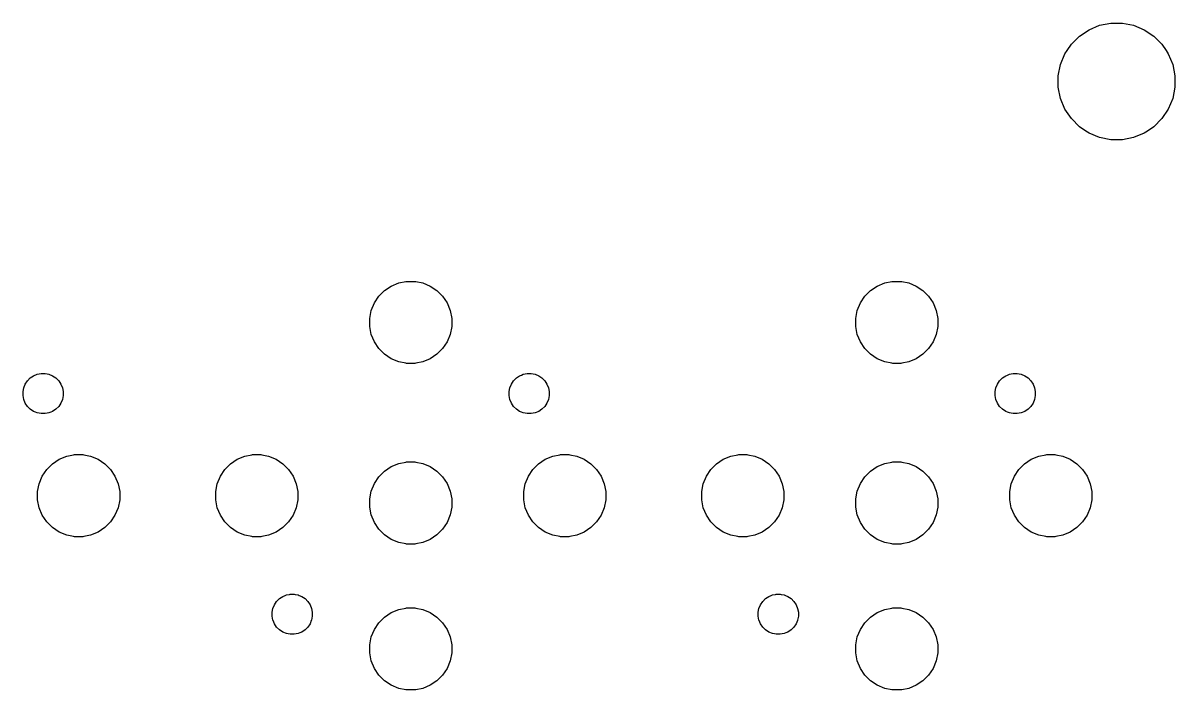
# Model space of a CAD drawing. Extents: x 0 to 140, y -76 to 0.
# Drawn here: x 76.5 to 139.7, y -36.5 to 0 of the extents above; entities that cross this region are included whole.
import ezdxf

# ---------------------------------------------------------------- set-up
doc = ezdxf.new("R2010")
doc.units = 0
doc.header["$MEASUREMENT"] = 0
doc.layers.add('BLACK', color=7, linetype='CONTINUOUS')

msp = doc.modelspace()

# ---------------------------------------------------------------- linework, layer by layer
at = {"layer": 'BLACK', "linetype": 'CONTINUOUS'}
for p, q in [((135.592, -0.09797), (136.21, 0.025)), ((136.21, 0.025), (136.84, 0.025)), ((136.84, 0.025), (137.458, -0.09797)), ((134.485, -0.6894), (135.009, -0.3392)), ((135.009, -0.3392), (135.592, -0.09797)), ((135.009, -0.3392), (135.009, -0.3392)), ((137.458, -0.09797), (138.041, -0.3392)), ((138.041, -0.3392), (138.041, -0.3392)), ((138.041, -0.3392), (138.565, -0.6894)), ((133.805, -1.48532), (134.039, -1.13512)), ((134.039, -1.13512), (134.485, -0.6894)), ((138.565, -0.6894), (139.011, -1.13512)), ((139.011, -1.13512), (139.245, -1.48532)), ((133.448, -2.2416), (133.689, -1.65923)), ((133.689, -1.65923), (133.805, -1.48532)), ((139.245, -1.48532), (139.361, -1.65923)), ((139.361, -1.65923), (139.602, -2.2416)), ((133.325, -2.85983), (133.448, -2.2416)), ((139.602, -2.2416), (139.725, -2.85983)), ((133.325, -3.49017), (133.325, -2.85983)), ((139.725, -2.85983), (139.725, -3.49017)), ((133.448, -4.1084), (133.325, -3.49017)), ((139.725, -3.49017), (139.602, -4.1084)), ((133.689, -4.69077), (133.448, -4.1084)), ((139.602, -4.1084), (139.361, -4.69077)), ((134.039, -5.21488), (133.689, -4.69077)), ((133.689, -4.69077), (133.689, -4.69077)), ((139.361, -4.69077), (139.011, -5.21488)), ((139.361, -4.69077), (139.361, -4.69077)), ((134.485, -5.6606), (134.039, -5.21488)), ((134.835, -5.8946), (134.485, -5.6606)), ((138.565, -5.6606), (138.215, -5.8946)), ((139.011, -5.21488), (138.565, -5.6606)), ((135.009, -6.0108), (134.835, -5.8946)), ((135.592, -6.25203), (135.009, -6.0108)), ((136.21, -6.375), (135.592, -6.25203)), ((137.458, -6.25203), (136.84, -6.375)), ((138.041, -6.0108), (137.458, -6.25203)), ((138.215, -5.8946), (138.041, -6.0108)), ((136.84, -6.375), (136.21, -6.375)), ((96.3551, -14.6415), (96.7238, -14.3952)), ((96.7238, -14.3952), (97.1334, -14.2255)), ((97.1334, -14.2255), (97.5141, -14.1498)), ((97.5141, -14.1498), (97.5683, -14.139)), ((97.5683, -14.139), (98.0117, -14.139)), ((98.0117, -14.139), (98.0659, -14.1498)), ((98.0659, -14.1498), (98.4466, -14.2255)), ((98.4466, -14.2255), (98.8562, -14.3952)), ((98.8562, -14.3952), (99.2249, -14.6415)), ((123.025, -14.6415), (123.394, -14.3952)), ((123.394, -14.3952), (123.803, -14.2255)), ((123.803, -14.2255), (124.184, -14.1498)), ((124.184, -14.1498), (124.238, -14.139)), ((124.238, -14.139), (124.682, -14.139)), ((124.682, -14.139), (124.736, -14.1498)), ((124.736, -14.1498), (125.117, -14.2255)), ((125.117, -14.2255), (125.526, -14.3952)), ((125.526, -14.3952), (125.895, -14.6415)), ((95.7952, -15.3238), (96.0415, -14.9551)), ((96.0415, -14.9551), (96.3551, -14.6415)), ((99.2249, -14.6415), (99.5385, -14.9551)), ((99.5385, -14.9551), (99.7848, -15.3238)), ((122.465, -15.3238), (122.712, -14.9551)), ((122.712, -14.9551), (123.025, -14.6415)), ((125.895, -14.6415), (126.208, -14.9551)), ((126.208, -14.9551), (126.455, -15.3238)), ((95.539, -16.1683), (95.6255, -15.7334)), ((95.6255, -15.7334), (95.7952, -15.3238)), ((99.7848, -15.3238), (99.9545, -15.7334)), ((99.9545, -15.7334), (100.041, -16.1683)), ((122.209, -16.1683), (122.296, -15.7334)), ((122.296, -15.7334), (122.465, -15.3238)), ((126.455, -15.3238), (126.624, -15.7334)), ((126.624, -15.7334), (126.711, -16.1683)), ((95.539, -16.6117), (95.539, -16.1683)), ((100.041, -16.1683), (100.041, -16.6117)), ((122.209, -16.6117), (122.209, -16.1683)), ((126.711, -16.1683), (126.711, -16.6117)), ((95.6255, -17.0466), (95.539, -16.6117)), ((95.7952, -17.4562), (95.6255, -17.0466)), ((99.9545, -17.0466), (99.7848, -17.4562)), ((100.041, -16.6117), (99.9545, -17.0466)), ((122.296, -17.0466), (122.209, -16.6117)), ((122.465, -17.4562), (122.296, -17.0466)), ((126.624, -17.0466), (126.455, -17.4562)), ((126.711, -16.6117), (126.624, -17.0466)), ((96.0415, -17.8249), (95.7952, -17.4562)), ((99.7848, -17.4562), (99.5385, -17.8249)), ((122.712, -17.8249), (122.465, -17.4562)), ((126.455, -17.4562), (126.208, -17.8249)), ((96.3551, -18.1385), (96.0415, -17.8249)), ((96.7238, -18.3848), (96.3551, -18.1385)), ((99.2249, -18.1385), (98.8562, -18.3848)), ((99.5385, -17.8249), (99.2249, -18.1385)), ((123.025, -18.1385), (122.712, -17.8249)), ((123.394, -18.3848), (123.025, -18.1385)), ((125.895, -18.1385), (125.526, -18.3848)), ((126.208, -17.8249), (125.895, -18.1385)), ((97.1334, -18.5545), (96.7238, -18.3848)), ((97.5141, -18.6302), (97.1334, -18.5545)), ((97.5683, -18.641), (97.5141, -18.6302)), ((98.0117, -18.641), (97.5683, -18.641)), ((98.0659, -18.6302), (98.0117, -18.641)), ((98.4466, -18.5545), (98.0659, -18.6302)), ((98.8562, -18.3848), (98.4466, -18.5545)), ((123.803, -18.5545), (123.394, -18.3848)), ((124.184, -18.6302), (123.803, -18.5545)), ((124.238, -18.641), (124.184, -18.6302)), ((124.682, -18.641), (124.238, -18.641)), ((124.736, -18.6302), (124.682, -18.641)), ((125.117, -18.5545), (124.736, -18.6302)), ((125.526, -18.3848), (125.117, -18.5545)), ((76.6443, -19.7685), (76.7648, -19.5882)), ((76.7648, -19.5882), (76.9182, -19.4348)), ((76.9182, -19.4348), (77.0985, -19.3143)), ((77.0985, -19.3143), (77.2989, -19.2313)), ((77.2989, -19.2313), (77.4052, -19.2102)), ((77.4052, -19.2102), (77.5116, -19.189)), ((77.5116, -19.189), (77.7284, -19.189)), ((77.7284, -19.189), (77.8348, -19.2102)), ((77.8348, -19.2102), (77.9411, -19.2313)), ((77.9411, -19.2313), (78.1415, -19.3143)), ((78.1415, -19.3143), (78.3218, -19.4348)), ((78.3218, -19.4348), (78.4752, -19.5882)), ((78.4752, -19.5882), (78.5957, -19.7685)), ((103.314, -19.7685), (103.435, -19.5882)), ((103.435, -19.5882), (103.588, -19.4348)), ((103.588, -19.4348), (103.768, -19.3143)), ((103.768, -19.3143), (103.869, -19.2728)), ((103.869, -19.2728), (103.969, -19.2313)), ((103.969, -19.2313), (104.075, -19.2102)), ((104.075, -19.2102), (104.182, -19.189)), ((104.182, -19.189), (104.398, -19.189)), ((104.398, -19.189), (104.505, -19.2102)), ((104.505, -19.2102), (104.611, -19.2313)), ((104.611, -19.2313), (104.812, -19.3143)), ((104.812, -19.3143), (104.992, -19.4348)), ((104.992, -19.4348), (105.145, -19.5882)), ((105.145, -19.5882), (105.266, -19.7685)), ((129.984, -19.7685), (130.105, -19.5882)), ((130.105, -19.5882), (130.258, -19.4348)), ((130.258, -19.4348), (130.438, -19.3143)), ((130.438, -19.3143), (130.539, -19.2728)), ((130.539, -19.2728), (130.639, -19.2313)), ((130.639, -19.2313), (130.745, -19.2102)), ((130.745, -19.2102), (130.852, -19.189)), ((130.852, -19.189), (131.068, -19.189)), ((131.068, -19.189), (131.175, -19.2102)), ((131.175, -19.2102), (131.281, -19.2313)), ((131.281, -19.2313), (131.482, -19.3143)), ((131.482, -19.3143), (131.662, -19.4348)), ((131.662, -19.4348), (131.815, -19.5882)), ((131.815, -19.5882), (131.936, -19.7685)), ((76.519, -20.1816), (76.5613, -19.9689)), ((76.519, -20.3984), (76.519, -20.1816)), ((76.5613, -19.9689), (76.6443, -19.7685)), ((78.5957, -19.7685), (78.6787, -19.9689)), ((78.6787, -19.9689), (78.721, -20.1816)), ((78.721, -20.1816), (78.721, -20.3984)), ((103.189, -20.1816), (103.231, -19.9689)), ((103.189, -20.3984), (103.189, -20.1816)), ((103.231, -19.9689), (103.314, -19.7685)), ((105.266, -19.7685), (105.349, -19.9689)), ((105.349, -19.9689), (105.391, -20.1816)), ((105.391, -20.1816), (105.391, -20.3984)), ((129.859, -20.1816), (129.901, -19.9689)), ((129.859, -20.3984), (129.859, -20.1816)), ((129.901, -19.9689), (129.984, -19.7685)), ((131.936, -19.7685), (132.019, -19.9689)), ((132.019, -19.9689), (132.061, -20.1816)), ((132.061, -20.1816), (132.061, -20.3984)), ((76.5613, -20.6111), (76.519, -20.3984)), ((76.6443, -20.8115), (76.5613, -20.6111)), ((76.7648, -20.9918), (76.6443, -20.8115)), ((78.5957, -20.8115), (78.4752, -20.9918)), ((78.6787, -20.6111), (78.5957, -20.8115)), ((78.721, -20.3984), (78.6787, -20.6111)), ((103.231, -20.6111), (103.189, -20.3984)), ((103.314, -20.8115), (103.231, -20.6111)), ((103.435, -20.9918), (103.314, -20.8115)), ((105.266, -20.8115), (105.145, -20.9918)), ((105.349, -20.6111), (105.266, -20.8115)), ((105.391, -20.3984), (105.349, -20.6111)), ((129.901, -20.6111), (129.859, -20.3984)), ((129.984, -20.8115), (129.901, -20.6111)), ((130.105, -20.9918), (129.984, -20.8115)), ((131.936, -20.8115), (131.815, -20.9918)), ((132.019, -20.6111), (131.936, -20.8115)), ((132.061, -20.3984), (132.019, -20.6111)), ((76.9182, -21.1452), (76.7648, -20.9918)), ((77.0985, -21.2657), (76.9182, -21.1452)), ((77.1987, -21.3072), (77.0985, -21.2657)), ((77.2989, -21.3487), (77.1987, -21.3072)), ((77.4052, -21.3698), (77.2989, -21.3487)), ((77.5116, -21.391), (77.4052, -21.3698)), ((77.7284, -21.391), (77.5116, -21.391)), ((77.8348, -21.3698), (77.7284, -21.391)), ((77.9411, -21.3487), (77.8348, -21.3698)), ((78.0413, -21.3072), (77.9411, -21.3487)), ((78.1415, -21.2657), (78.0413, -21.3072)), ((78.3218, -21.1452), (78.1415, -21.2657)), ((78.4752, -20.9918), (78.3218, -21.1452)), ((103.588, -21.1452), (103.435, -20.9918)), ((103.768, -21.2657), (103.588, -21.1452)), ((103.869, -21.3072), (103.768, -21.2657)), ((103.969, -21.3487), (103.869, -21.3072)), ((104.075, -21.3698), (103.969, -21.3487)), ((104.182, -21.391), (104.075, -21.3698)), ((104.398, -21.391), (104.182, -21.391)), ((104.505, -21.3698), (104.398, -21.391)), ((104.611, -21.3487), (104.505, -21.3698)), ((104.812, -21.2657), (104.611, -21.3487)), ((104.992, -21.1452), (104.812, -21.2657)), ((105.145, -20.9918), (104.992, -21.1452)), ((130.258, -21.1452), (130.105, -20.9918)), ((130.438, -21.2657), (130.258, -21.1452)), ((130.539, -21.3072), (130.438, -21.2657)), ((130.639, -21.3487), (130.539, -21.3072)), ((130.745, -21.3698), (130.639, -21.3487)), ((130.852, -21.391), (130.745, -21.3698)), ((131.068, -21.391), (130.852, -21.391)), ((131.175, -21.3698), (131.068, -21.391)), ((131.281, -21.3487), (131.175, -21.3698)), ((131.482, -21.2657), (131.281, -21.3487)), ((131.662, -21.1452), (131.482, -21.2657)), ((131.815, -20.9918), (131.662, -21.1452)), ((78.1351, -24.1415), (78.5038, -23.8952)), ((78.5038, -23.8952), (78.9134, -23.7255)), ((78.9134, -23.7255), (79.2941, -23.6498)), ((79.2941, -23.6498), (79.3483, -23.639)), ((79.3483, -23.639), (79.7917, -23.639)), ((79.7917, -23.639), (79.8459, -23.6498)), ((79.8459, -23.6498), (80.2266, -23.7255)), ((80.2266, -23.7255), (80.6362, -23.8952)), ((80.6362, -23.8952), (81.0049, -24.1415)), ((87.9051, -24.1415), (88.2738, -23.8952)), ((88.2738, -23.8952), (88.6834, -23.7255)), ((88.6834, -23.7255), (89.0641, -23.6498)), ((89.0641, -23.6498), (89.1183, -23.639)), ((89.1183, -23.639), (89.5617, -23.639)), ((89.5617, -23.639), (89.6159, -23.6498)), ((89.6159, -23.6498), (89.9966, -23.7255)), ((89.9966, -23.7255), (90.4062, -23.8952)), ((90.4062, -23.8952), (90.7749, -24.1415)), ((104.805, -24.1415), (105.174, -23.8952)), ((105.174, -23.8952), (105.583, -23.7255)), ((105.583, -23.7255), (105.964, -23.6498)), ((105.964, -23.6498), (106.018, -23.639)), ((106.018, -23.639), (106.462, -23.639)), ((106.462, -23.639), (106.516, -23.6498)), ((106.516, -23.6498), (106.897, -23.7255)), ((106.897, -23.7255), (107.306, -23.8952)), ((107.306, -23.8952), (107.675, -24.1415)), ((114.575, -24.1415), (114.944, -23.8952)), ((114.944, -23.8952), (115.353, -23.7255)), ((115.353, -23.7255), (115.734, -23.6498)), ((115.734, -23.6498), (115.788, -23.639)), ((115.788, -23.639), (116.232, -23.639)), ((116.232, -23.639), (116.286, -23.6498)), ((116.286, -23.6498), (116.667, -23.7255)), ((116.667, -23.7255), (117.076, -23.8952)), ((117.076, -23.8952), (117.445, -24.1415)), ((131.475, -24.1415), (131.844, -23.8952)), ((131.844, -23.8952), (132.253, -23.7255)), ((132.253, -23.7255), (132.634, -23.6498)), ((132.634, -23.6498), (132.688, -23.639)), ((132.688, -23.639), (133.132, -23.639)), ((133.132, -23.639), (133.186, -23.6498)), ((133.186, -23.6498), (133.567, -23.7255)), ((133.567, -23.7255), (133.976, -23.8952)), ((133.976, -23.8952), (134.345, -24.1415)), ((77.5752, -24.8238), (77.8215, -24.4551)), ((77.8215, -24.4551), (78.1351, -24.1415)), ((81.0049, -24.1415), (81.3185, -24.4551)), ((81.3185, -24.4551), (81.5648, -24.8238)), ((87.3452, -24.8238), (87.5915, -24.4551)), ((87.5915, -24.4551), (87.9051, -24.1415)), ((90.7749, -24.1415), (91.0885, -24.4551)), ((91.0885, -24.4551), (91.3348, -24.8238)), ((96.0415, -24.8551), (96.3551, -24.5415)), ((96.3551, -24.5415), (96.7238, -24.2952)), ((96.7238, -24.2952), (97.1334, -24.1255)), ((97.1334, -24.1255), (97.5141, -24.0498)), ((97.5141, -24.0498), (97.5683, -24.039)), ((97.5683, -24.039), (98.0117, -24.039)), ((98.0117, -24.039), (98.0659, -24.0498)), ((98.0659, -24.0498), (98.4466, -24.1255)), ((98.4466, -24.1255), (98.8562, -24.2952)), ((98.8562, -24.2952), (99.2249, -24.5415)), ((99.2249, -24.5415), (99.5385, -24.8551)), ((104.245, -24.8238), (104.492, -24.4551)), ((104.492, -24.4551), (104.805, -24.1415)), ((107.675, -24.1415), (107.988, -24.4551)), ((107.988, -24.4551), (108.235, -24.8238)), ((114.015, -24.8238), (114.262, -24.4551)), ((114.262, -24.4551), (114.575, -24.1415)), ((117.445, -24.1415), (117.758, -24.4551)), ((117.758, -24.4551), (118.005, -24.8238)), ((122.712, -24.8551), (123.025, -24.5415)), ((123.025, -24.5415), (123.394, -24.2952)), ((123.394, -24.2952), (123.803, -24.1255)), ((123.803, -24.1255), (124.184, -24.0498)), ((124.184, -24.0498), (124.238, -24.039)), ((124.238, -24.039), (124.682, -24.039)), ((124.682, -24.039), (124.736, -24.0498)), ((124.736, -24.0498), (125.117, -24.1255)), ((125.117, -24.1255), (125.526, -24.2952)), ((125.526, -24.2952), (125.895, -24.5415)), ((125.895, -24.5415), (126.208, -24.8551)), ((130.915, -24.8238), (131.162, -24.4551)), ((131.162, -24.4551), (131.475, -24.1415)), ((134.345, -24.1415), (134.658, -24.4551)), ((134.658, -24.4551), (134.905, -24.8238)), ((77.319, -25.6683), (77.4055, -25.2334)), ((77.4055, -25.2334), (77.5752, -24.8238)), ((81.5648, -24.8238), (81.7345, -25.2334)), ((81.7345, -25.2334), (81.821, -25.6683)), ((87.089, -25.6683), (87.1755, -25.2334)), ((87.1755, -25.2334), (87.3452, -24.8238)), ((91.3348, -24.8238), (91.5045, -25.2334)), ((91.5045, -25.2334), (91.591, -25.6683)), ((95.6255, -25.6334), (95.7952, -25.2238)), ((95.7952, -25.2238), (96.0415, -24.8551)), ((99.5385, -24.8551), (99.7848, -25.2238)), ((99.7848, -25.2238), (99.9545, -25.6334)), ((103.989, -25.6683), (104.076, -25.2334)), ((104.076, -25.2334), (104.245, -24.8238)), ((108.235, -24.8238), (108.404, -25.2334)), ((108.404, -25.2334), (108.491, -25.6683)), ((113.759, -25.6683), (113.846, -25.2334)), ((113.846, -25.2334), (114.015, -24.8238)), ((118.005, -24.8238), (118.174, -25.2334)), ((118.174, -25.2334), (118.261, -25.6683)), ((122.296, -25.6334), (122.465, -25.2238)), ((122.465, -25.2238), (122.712, -24.8551)), ((126.208, -24.8551), (126.455, -25.2238)), ((126.455, -25.2238), (126.624, -25.6334)), ((130.659, -25.6683), (130.746, -25.2334)), ((130.746, -25.2334), (130.915, -24.8238)), ((134.905, -24.8238), (135.074, -25.2334)), ((135.074, -25.2334), (135.161, -25.6683)), ((77.319, -26.1117), (77.319, -25.6683)), ((81.821, -25.6683), (81.821, -26.1117)), ((87.089, -26.1117), (87.089, -25.6683)), ((91.591, -25.6683), (91.591, -26.1117)), ((95.539, -26.0683), (95.6255, -25.6334)), ((99.9545, -25.6334), (100.041, -26.0683)), ((103.989, -26.1117), (103.989, -25.6683)), ((108.491, -25.6683), (108.491, -26.1117)), ((113.759, -26.1117), (113.759, -25.6683)), ((118.261, -25.6683), (118.261, -26.1117)), ((122.209, -26.0683), (122.296, -25.6334)), ((126.624, -25.6334), (126.711, -26.0683)), ((130.659, -26.1117), (130.659, -25.6683)), ((135.161, -25.6683), (135.161, -26.1117)), ((77.4055, -26.5466), (77.319, -26.1117)), ((81.821, -26.1117), (81.7345, -26.5466)), ((87.1755, -26.5466), (87.089, -26.1117)), ((91.591, -26.1117), (91.5045, -26.5466)), ((95.539, -26.5117), (95.539, -26.0683)), ((95.6255, -26.9466), (95.539, -26.5117)), ((100.041, -26.5117), (99.9545, -26.9466)), ((100.041, -26.0683), (100.041, -26.5117)), ((104.076, -26.5466), (103.989, -26.1117)), ((108.491, -26.1117), (108.404, -26.5466)), ((113.846, -26.5466), (113.759, -26.1117)), ((118.261, -26.1117), (118.174, -26.5466)), ((122.209, -26.5117), (122.209, -26.0683)), ((122.296, -26.9466), (122.209, -26.5117)), ((126.711, -26.5117), (126.624, -26.9466)), ((126.711, -26.0683), (126.711, -26.5117)), ((130.746, -26.5466), (130.659, -26.1117)), ((135.161, -26.1117), (135.074, -26.5466)), ((77.5752, -26.9562), (77.4055, -26.5466)), ((77.8215, -27.3249), (77.5752, -26.9562)), ((81.5648, -26.9562), (81.3185, -27.3249)), ((81.7345, -26.5466), (81.5648, -26.9562)), ((87.3452, -26.9562), (87.1755, -26.5466)), ((87.5915, -27.3249), (87.3452, -26.9562)), ((91.3348, -26.9562), (91.0885, -27.3249)), ((91.5045, -26.5466), (91.3348, -26.9562)), ((95.7952, -27.3562), (95.6255, -26.9466)), ((99.9545, -26.9466), (99.7848, -27.3562)), ((104.245, -26.9562), (104.076, -26.5466)), ((104.492, -27.3249), (104.245, -26.9562)), ((108.235, -26.9562), (107.988, -27.3249)), ((108.404, -26.5466), (108.235, -26.9562)), ((114.015, -26.9562), (113.846, -26.5466)), ((114.262, -27.3249), (114.015, -26.9562)), ((118.005, -26.9562), (117.758, -27.3249)), ((118.174, -26.5466), (118.005, -26.9562)), ((122.465, -27.3562), (122.296, -26.9466)), ((126.624, -26.9466), (126.455, -27.3562)), ((130.915, -26.9562), (130.746, -26.5466)), ((131.162, -27.3249), (130.915, -26.9562)), ((134.905, -26.9562), (134.658, -27.3249)), ((135.074, -26.5466), (134.905, -26.9562)), ((78.1351, -27.6385), (77.8215, -27.3249)), ((78.5038, -27.8848), (78.1351, -27.6385)), ((81.0049, -27.6385), (80.6362, -27.8848)), ((81.3185, -27.3249), (81.0049, -27.6385)), ((87.9051, -27.6385), (87.5915, -27.3249)), ((88.2738, -27.8848), (87.9051, -27.6385)), ((90.7749, -27.6385), (90.4062, -27.8848)), ((91.0885, -27.3249), (90.7749, -27.6385)), ((96.0415, -27.7249), (95.7952, -27.3562)), ((96.3551, -28.0385), (96.0415, -27.7249)), ((99.5385, -27.7249), (99.2249, -28.0385)), ((99.7848, -27.3562), (99.5385, -27.7249)), ((104.805, -27.6385), (104.492, -27.3249)), ((105.174, -27.8848), (104.805, -27.6385)), ((107.675, -27.6385), (107.306, -27.8848)), ((107.988, -27.3249), (107.675, -27.6385)), ((114.575, -27.6385), (114.262, -27.3249)), ((114.944, -27.8848), (114.575, -27.6385)), ((117.445, -27.6385), (117.076, -27.8848)), ((117.758, -27.3249), (117.445, -27.6385)), ((122.712, -27.7249), (122.465, -27.3562)), ((123.025, -28.0385), (122.712, -27.7249)), ((126.208, -27.7249), (125.895, -28.0385)), ((126.455, -27.3562), (126.208, -27.7249)), ((131.475, -27.6385), (131.162, -27.3249)), ((131.844, -27.8848), (131.475, -27.6385)), ((134.345, -27.6385), (133.976, -27.8848)), ((134.658, -27.3249), (134.345, -27.6385)), ((78.9134, -28.0545), (78.5038, -27.8848)), ((79.2941, -28.1302), (78.9134, -28.0545)), ((79.3483, -28.141), (79.2941, -28.1302)), ((79.7917, -28.141), (79.3483, -28.141)), ((79.8459, -28.1302), (79.7917, -28.141)), ((80.2266, -28.0545), (79.8459, -28.1302)), ((80.6362, -27.8848), (80.2266, -28.0545)), ((88.6834, -28.0545), (88.2738, -27.8848)), ((89.0641, -28.1302), (88.6834, -28.0545)), ((89.1183, -28.141), (89.0641, -28.1302)), ((89.5617, -28.141), (89.1183, -28.141)), ((89.6159, -28.1302), (89.5617, -28.141)), ((89.9966, -28.0545), (89.6159, -28.1302)), ((90.4062, -27.8848), (89.9966, -28.0545)), ((96.7238, -28.2848), (96.3551, -28.0385)), ((97.1334, -28.4545), (96.7238, -28.2848)), ((98.8562, -28.2848), (98.4466, -28.4545)), ((99.2249, -28.0385), (98.8562, -28.2848)), ((105.583, -28.0545), (105.174, -27.8848)), ((105.964, -28.1302), (105.583, -28.0545)), ((106.018, -28.141), (105.964, -28.1302)), ((106.462, -28.141), (106.018, -28.141)), ((106.516, -28.1302), (106.462, -28.141)), ((106.897, -28.0545), (106.516, -28.1302)), ((107.306, -27.8848), (106.897, -28.0545)), ((115.353, -28.0545), (114.944, -27.8848)), ((115.734, -28.1302), (115.353, -28.0545)), ((115.788, -28.141), (115.734, -28.1302)), ((116.232, -28.141), (115.788, -28.141)), ((116.286, -28.1302), (116.232, -28.141)), ((116.667, -28.0545), (116.286, -28.1302)), ((117.076, -27.8848), (116.667, -28.0545)), ((123.394, -28.2848), (123.025, -28.0385)), ((123.803, -28.4545), (123.394, -28.2848)), ((125.526, -28.2848), (125.117, -28.4545)), ((125.895, -28.0385), (125.526, -28.2848)), ((132.253, -28.0545), (131.844, -27.8848)), ((132.634, -28.1302), (132.253, -28.0545)), ((132.688, -28.141), (132.634, -28.1302)), ((133.132, -28.141), (132.688, -28.141)), ((133.186, -28.1302), (133.132, -28.141)), ((133.567, -28.0545), (133.186, -28.1302)), ((133.976, -27.8848), (133.567, -28.0545)), ((97.5141, -28.5302), (97.1334, -28.4545)), ((97.5683, -28.541), (97.5141, -28.5302)), ((98.0117, -28.541), (97.5683, -28.541)), ((98.0659, -28.5302), (98.0117, -28.541)), ((98.4466, -28.4545), (98.0659, -28.5302)), ((124.184, -28.5302), (123.803, -28.4545)), ((124.238, -28.541), (124.184, -28.5302)), ((124.682, -28.541), (124.238, -28.541)), ((124.736, -28.5302), (124.682, -28.541)), ((125.117, -28.4545), (124.736, -28.5302)), ((90.4348, -31.6882), (90.5882, -31.5348)), ((90.5882, -31.5348), (90.7685, -31.4143)), ((90.7685, -31.4143), (90.9011, -31.3594)), ((90.9011, -31.3594), (90.9688, -31.3313)), ((90.9688, -31.3313), (91.1318, -31.2989)), ((91.1318, -31.2989), (91.1816, -31.289)), ((91.1816, -31.289), (91.3984, -31.289)), ((91.3984, -31.289), (91.4482, -31.2989)), ((91.4482, -31.2989), (91.6111, -31.3313)), ((91.6111, -31.3313), (91.6789, -31.3594)), ((91.6789, -31.3594), (91.8115, -31.4143)), ((91.8115, -31.4143), (91.9918, -31.5348)), ((91.9918, -31.5348), (92.1452, -31.6882)), ((117.105, -31.6882), (117.258, -31.5348)), ((117.258, -31.5348), (117.438, -31.4143)), ((117.438, -31.4143), (117.571, -31.3594)), ((117.571, -31.3594), (117.639, -31.3313)), ((117.639, -31.3313), (117.802, -31.2989)), ((117.802, -31.2989), (117.852, -31.289)), ((117.852, -31.289), (118.068, -31.289)), ((118.068, -31.289), (118.118, -31.2989)), ((118.118, -31.2989), (118.281, -31.3313)), ((118.281, -31.3313), (118.349, -31.3594)), ((118.349, -31.3594), (118.482, -31.4143)), ((118.482, -31.4143), (118.662, -31.5348)), ((118.662, -31.5348), (118.815, -31.6882)), ((90.189, -32.2816), (90.2313, -32.0688)), ((90.2313, -32.0688), (90.3143, -31.8685)), ((90.3143, -31.8685), (90.4348, -31.6882)), ((90.3143, -31.8685), (90.3143, -31.8685)), ((92.1452, -31.6882), (92.2657, -31.8685)), ((92.2657, -31.8685), (92.2657, -31.8685)), ((92.2657, -31.8685), (92.3487, -32.0688)), ((92.3487, -32.0688), (92.391, -32.2816)), ((96.7238, -32.2952), (97.1334, -32.1255)), ((97.1334, -32.1255), (97.5141, -32.0498)), ((97.5141, -32.0498), (97.5683, -32.039)), ((97.5683, -32.039), (98.0117, -32.039)), ((98.0117, -32.039), (98.0659, -32.0498)), ((98.0659, -32.0498), (98.4466, -32.1255)), ((98.4466, -32.1255), (98.8562, -32.2952)), ((116.859, -32.2816), (116.901, -32.0688)), ((116.901, -32.0688), (116.984, -31.8685)), ((116.984, -31.8685), (117.105, -31.6882)), ((116.984, -31.8685), (116.984, -31.8685)), ((118.815, -31.6882), (118.936, -31.8685)), ((118.936, -31.8685), (118.936, -31.8685)), ((118.936, -31.8685), (119.019, -32.0688)), ((119.019, -32.0688), (119.061, -32.2816)), ((123.394, -32.2952), (123.803, -32.1255)), ((123.803, -32.1255), (124.184, -32.0498)), ((124.184, -32.0498), (124.238, -32.039)), ((124.238, -32.039), (124.682, -32.039)), ((124.682, -32.039), (124.736, -32.0498)), ((124.736, -32.0498), (125.117, -32.1255)), ((125.117, -32.1255), (125.526, -32.2952)), ((90.189, -32.4984), (90.189, -32.2816)), ((90.2313, -32.7111), (90.189, -32.4984)), ((90.2435, -32.7407), (90.2313, -32.7111)), ((90.3143, -32.9115), (90.2435, -32.7407)), ((92.3365, -32.7407), (92.2657, -32.9115)), ((92.3487, -32.7111), (92.3365, -32.7407)), ((92.391, -32.4984), (92.3487, -32.7111)), ((92.391, -32.2816), (92.391, -32.4984)), ((95.7952, -33.2238), (96.0415, -32.8551)), ((96.0415, -32.8551), (96.3551, -32.5415)), ((96.3551, -32.5415), (96.7238, -32.2952)), ((98.8562, -32.2952), (99.2249, -32.5415)), ((99.2249, -32.5415), (99.5385, -32.8551)), ((99.5385, -32.8551), (99.7848, -33.2238)), ((116.859, -32.4984), (116.859, -32.2816)), ((116.901, -32.7111), (116.859, -32.4984)), ((116.914, -32.7407), (116.901, -32.7111)), ((116.984, -32.9115), (116.914, -32.7407)), ((119.006, -32.7407), (118.936, -32.9115)), ((119.019, -32.7111), (119.006, -32.7407)), ((119.061, -32.4984), (119.019, -32.7111)), ((119.061, -32.2816), (119.061, -32.4984)), ((122.465, -33.2238), (122.712, -32.8551)), ((122.712, -32.8551), (123.025, -32.5415)), ((123.025, -32.5415), (123.394, -32.2952)), ((125.526, -32.2952), (125.895, -32.5415)), ((125.895, -32.5415), (126.208, -32.8551)), ((126.208, -32.8551), (126.455, -33.2238)), ((90.4348, -33.0918), (90.3143, -32.9115)), ((90.5882, -33.2452), (90.4348, -33.0918)), ((90.7685, -33.3657), (90.5882, -33.2452)), ((90.9688, -33.4487), (90.7685, -33.3657)), ((91.0752, -33.4698), (90.9688, -33.4487)), ((91.1816, -33.491), (91.0752, -33.4698)), ((91.3984, -33.491), (91.1816, -33.491)), ((91.5048, -33.4698), (91.3984, -33.491)), ((91.6111, -33.4487), (91.5048, -33.4698)), ((91.7113, -33.4072), (91.6111, -33.4487)), ((91.8115, -33.3657), (91.7113, -33.4072)), ((91.9918, -33.2452), (91.8115, -33.3657)), ((92.1452, -33.0918), (91.9918, -33.2452)), ((92.2657, -32.9115), (92.1452, -33.0918)), ((95.6255, -33.6334), (95.7952, -33.2238)), ((99.7848, -33.2238), (99.9545, -33.6334)), ((117.105, -33.0918), (116.984, -32.9115)), ((117.258, -33.2452), (117.105, -33.0918)), ((117.438, -33.3657), (117.258, -33.2452)), ((117.639, -33.4487), (117.438, -33.3657)), ((117.745, -33.4698), (117.639, -33.4487)), ((117.852, -33.491), (117.745, -33.4698)), ((118.068, -33.491), (117.852, -33.491)), ((118.175, -33.4698), (118.068, -33.491)), ((118.281, -33.4487), (118.175, -33.4698)), ((118.381, -33.4072), (118.281, -33.4487)), ((118.482, -33.3657), (118.381, -33.4072)), ((118.662, -33.2452), (118.482, -33.3657)), ((118.815, -33.0918), (118.662, -33.2452)), ((118.936, -32.9115), (118.815, -33.0918)), ((122.296, -33.6334), (122.465, -33.2238)), ((126.455, -33.2238), (126.624, -33.6334)), ((95.539, -34.0683), (95.6255, -33.6334)), ((95.539, -34.5117), (95.539, -34.0683)), ((99.9545, -33.6334), (100.041, -34.0683)), ((100.041, -34.0683), (100.041, -34.5117)), ((122.209, -34.0683), (122.296, -33.6334)), ((122.209, -34.5117), (122.209, -34.0683)), ((126.624, -33.6334), (126.711, -34.0683)), ((126.711, -34.0683), (126.711, -34.5117)), ((95.6255, -34.9466), (95.539, -34.5117)), ((100.041, -34.5117), (99.9545, -34.9466)), ((122.296, -34.9466), (122.209, -34.5117)), ((126.711, -34.5117), (126.624, -34.9466)), ((95.7952, -35.3562), (95.6255, -34.9466)), ((96.0415, -35.7249), (95.7952, -35.3562)), ((99.7848, -35.3562), (99.5385, -35.7249)), ((99.9545, -34.9466), (99.7848, -35.3562)), ((122.465, -35.3562), (122.296, -34.9466)), ((122.712, -35.7249), (122.465, -35.3562)), ((126.455, -35.3562), (126.208, -35.7249)), ((126.624, -34.9466), (126.455, -35.3562)), ((96.3551, -36.0385), (96.0415, -35.7249)), ((99.5385, -35.7249), (99.2249, -36.0385)), ((123.025, -36.0385), (122.712, -35.7249)), ((126.208, -35.7249), (125.895, -36.0385)), ((96.7238, -36.2848), (96.3551, -36.0385)), ((97.1334, -36.4545), (96.7238, -36.2848)), ((97.5141, -36.5302), (97.1334, -36.4545)), ((97.5683, -36.541), (97.5141, -36.5302)), ((98.0117, -36.541), (97.5683, -36.541)), ((98.0659, -36.5302), (98.0117, -36.541)), ((98.4466, -36.4545), (98.0659, -36.5302)), ((98.8562, -36.2848), (98.4466, -36.4545)), ((99.2249, -36.0385), (98.8562, -36.2848)), ((123.394, -36.2848), (123.025, -36.0385)), ((123.803, -36.4545), (123.394, -36.2848)), ((124.184, -36.5302), (123.803, -36.4545)), ((124.238, -36.541), (124.184, -36.5302)), ((124.682, -36.541), (124.238, -36.541)), ((124.736, -36.5302), (124.682, -36.541)), ((125.117, -36.4545), (124.736, -36.5302)), ((125.526, -36.2848), (125.117, -36.4545)), ((125.895, -36.0385), (125.526, -36.2848))]:
    msp.add_line(p, q, dxfattribs=at)

doc.saveas('drawing.dxf')
